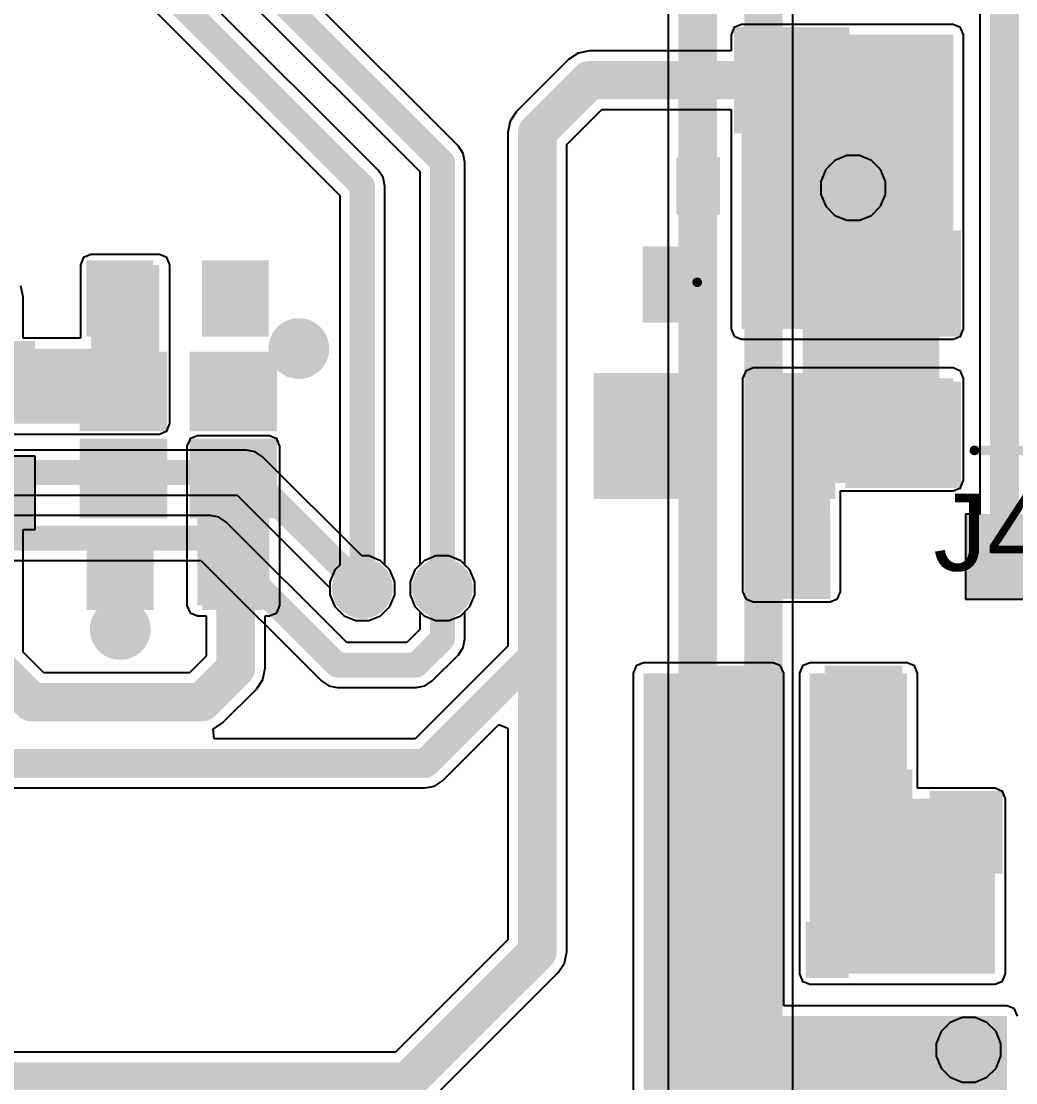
# Model space of a CAD drawing. Header units: millimetres. Extents: x -0.27 to 3.94, y -1.19 to 3.
# Drawn here: x 1.928 to 2.444, y 1.048 to 1.6 of the extents above; entities that cross this region are included whole.
import ezdxf

# ---------------------------------------------------------------- set-up
doc = ezdxf.new("R2010")
doc.units = ezdxf.units.MM
doc.header["$MEASUREMENT"] = 0
for name, color, linetype in [('BottomLayer', 5, 'Continuous'), ('BottomPaste', 16, 'Continuous'), ('BottomSolder', 6, 'Continuous'), ('TopLayer', 1, 'Continuous'), ('TopOverlay', 2, 'Continuous'), ('TopPaste', 8, 'Continuous'), ('TopSolder', 216, 'Continuous'), ('ViaHoleLayer', 16, 'Continuous')]:
    doc.layers.add(name, color=color, linetype=linetype)
doc.styles.add('Arial', font='', dxfattribs={"height": 0.2})
doc.styles.get('Arial').set_extended_font_data('Arial')

# ---------------------------------------------------------------- blocks, each defined once
blk = doc.blocks.new('Q22FA12800090_B_9')
at = {"layer": 'BottomLayer'}
for points in [[(-0.0187, 0.06201), (0.0187, 0.06201), (0.0187, 0.02854), (-0.0187, 0.02854)], [(0.03839, 0.06201), (0.07579, 0.06201), (0.07579, 0.02854), (0.03839, 0.02854)], [(-0.0187, 0.01673), (0.0187, 0.01673), (0.0187, -0.01673), (-0.0187, -0.01673)], [(0.03839, 0.01673), (0.07579, 0.01673), (0.07579, -0.01673), (0.03839, -0.01673)]]:
    blk.add_hatch(color=5, dxfattribs=at).paths.add_polyline_path(points)
at = {"layer": 'BottomPaste'}
for points in [[(-0.0187, 0.06201), (0.0187, 0.06201), (0.0187, 0.02854), (-0.0187, 0.02854)], [(0.03839, 0.06201), (0.07579, 0.06201), (0.07579, 0.02854), (0.03839, 0.02854)], [(-0.0187, 0.01673), (0.0187, 0.01673), (0.0187, -0.01673), (-0.0187, -0.01673)], [(0.03839, 0.01673), (0.07579, 0.01673), (0.07579, -0.01673), (0.03839, -0.01673)]]:
    blk.add_hatch(color=16, dxfattribs=at).paths.add_polyline_path(points)
at = {"layer": 'BottomSolder'}
for points in [[(-0.0227, 0.06601), (0.0227, 0.06601), (0.0227, 0.02454), (-0.0227, 0.02454)], [(0.03439, 0.06601), (0.07979, 0.06601), (0.07979, 0.02454), (0.03439, 0.02454)], [(-0.0227, 0.02073), (0.0227, 0.02073), (0.0227, -0.02073), (-0.0227, -0.02073)], [(0.03439, 0.02073), (0.07979, 0.02073), (0.07979, -0.02073), (0.03439, -0.02073)]]:
    blk.add_hatch(color=6, dxfattribs=at).paths.add_polyline_path(points)
blk = doc.blocks.new('R___0603_B_37')
at = {"layer": 'BottomLayer'}
for points in [[(-0.045, -0.0175), (-0.045, 0.0175), (-0.015, 0.0175), (-0.015, -0.0175)], [(0.015, -0.0175), (0.015, 0.0175), (0.045, 0.0175), (0.045, -0.0175)]]:
    blk.add_hatch(color=5, dxfattribs=at).paths.add_polyline_path(points)
at = {"layer": 'BottomPaste'}
for points in [[(-0.045, -0.0175), (-0.045, 0.0175), (-0.015, 0.0175), (-0.015, -0.0175)], [(0.015, -0.0175), (0.015, 0.0175), (0.045, 0.0175), (0.045, -0.0175)]]:
    blk.add_hatch(color=16, dxfattribs=at).paths.add_polyline_path(points)
at = {"layer": 'BottomSolder'}
for points in [[(-0.049, -0.0215), (-0.049, 0.0215), (-0.011, 0.0215), (-0.011, -0.0215)], [(0.011, -0.0215), (0.011, 0.0215), (0.049, 0.0215), (0.049, -0.0215)]]:
    blk.add_hatch(color=6, dxfattribs=at).paths.add_polyline_path(points)
blk = doc.blocks.new('R___0603_B_50')
at = {"layer": 'BottomLayer'}
for points in [[(-0.045, -0.0175), (-0.045, 0.0175), (-0.015, 0.0175), (-0.015, -0.0175)], [(0.015, -0.0175), (0.015, 0.0175), (0.045, 0.0175), (0.045, -0.0175)]]:
    blk.add_hatch(color=5, dxfattribs=at).paths.add_polyline_path(points)
at = {"layer": 'BottomPaste'}
for points in [[(-0.045, -0.0175), (-0.045, 0.0175), (-0.015, 0.0175), (-0.015, -0.0175)], [(0.015, -0.0175), (0.015, 0.0175), (0.045, 0.0175), (0.045, -0.0175)]]:
    blk.add_hatch(color=16, dxfattribs=at).paths.add_polyline_path(points)
at = {"layer": 'BottomSolder'}
for points in [[(-0.049, -0.0215), (-0.049, 0.0215), (-0.011, 0.0215), (-0.011, -0.0215)], [(0.011, -0.0215), (0.011, 0.0215), (0.049, 0.0215), (0.049, -0.0215)]]:
    blk.add_hatch(color=6, dxfattribs=at).paths.add_polyline_path(points)
blk = doc.blocks.new('R___0402_B_52')
at = {"layer": 'BottomLayer'}
for points in [[(-0.0095, 0.0125), (-0.0095, -0.0125), (-0.0275, -0.0125), (-0.0275, 0.0125)], [(0.0275, 0.0125), (0.0275, -0.0125), (0.0095, -0.0125), (0.0095, 0.0125)]]:
    blk.add_hatch(color=5, dxfattribs=at).paths.add_polyline_path(points)
at = {"layer": 'BottomPaste'}
for points in [[(-0.0095, 0.0125), (-0.0095, -0.0125), (-0.0275, -0.0125), (-0.0275, 0.0125)], [(0.0275, 0.0125), (0.0275, -0.0125), (0.0095, -0.0125), (0.0095, 0.0125)]]:
    blk.add_hatch(color=16, dxfattribs=at).paths.add_polyline_path(points)
at = {"layer": 'BottomSolder'}
for points in [[(-0.00733, 0.01467), (-0.00733, -0.01467), (-0.02967, -0.01467), (-0.02967, 0.01467)], [(0.02967, 0.01467), (0.02967, -0.01467), (0.00733, -0.01467), (0.00733, 0.01467)]]:
    blk.add_hatch(color=6, dxfattribs=at).paths.add_polyline_path(points)
blk = doc.blocks.new('SOT_23_B_103')
at = {"layer": 'BottomLayer'}
for points in [[(-0.05354, 0.05748), (-0.02126, 0.05748), (-0.02126, 0.02126), (-0.05354, 0.02126)], [(0.02126, 0.05748), (0.05354, 0.05748), (0.05354, 0.02126), (0.02126, 0.02126)], [(-0.01614, -0.02126), (0.01614, -0.02126), (0.01614, -0.05748), (-0.01614, -0.05748)]]:
    blk.add_hatch(color=5, dxfattribs=at).paths.add_polyline_path(points)
at = {"layer": 'BottomPaste'}
for points in [[(-0.05354, 0.05748), (-0.02126, 0.05748), (-0.02126, 0.02126), (-0.05354, 0.02126)], [(0.02126, 0.05748), (0.05354, 0.05748), (0.05354, 0.02126), (0.02126, 0.02126)], [(-0.01614, -0.02126), (0.01614, -0.02126), (0.01614, -0.05748), (-0.01614, -0.05748)]]:
    blk.add_hatch(color=16, dxfattribs=at).paths.add_polyline_path(points)
at = {"layer": 'BottomSolder'}
for points in [[(-0.05754, 0.06148), (-0.01726, 0.06148), (-0.01726, 0.01726), (-0.05754, 0.01726)], [(0.01726, 0.06148), (0.05754, 0.06148), (0.05754, 0.01726), (0.01726, 0.01726)], [(-0.02014, -0.01726), (0.02014, -0.01726), (0.02014, -0.06148), (-0.02014, -0.06148)]]:
    blk.add_hatch(color=6, dxfattribs=at).paths.add_polyline_path(points)
blk = doc.blocks.new('S___23_B_104')
at = {"layer": 'BottomLayer'}
for points in [[(-0.05354, 0.05748), (-0.02126, 0.05748), (-0.02126, 0.02126), (-0.05354, 0.02126)], [(0.02126, 0.05748), (0.05354, 0.05748), (0.05354, 0.02126), (0.02126, 0.02126)], [(-0.01614, -0.02126), (0.01614, -0.02126), (0.01614, -0.05748), (-0.01614, -0.05748)]]:
    blk.add_hatch(color=5, dxfattribs=at).paths.add_polyline_path(points)
at = {"layer": 'BottomPaste'}
for points in [[(-0.05354, 0.05748), (-0.02126, 0.05748), (-0.02126, 0.02126), (-0.05354, 0.02126)], [(0.02126, 0.05748), (0.05354, 0.05748), (0.05354, 0.02126), (0.02126, 0.02126)], [(-0.01614, -0.02126), (0.01614, -0.02126), (0.01614, -0.05748), (-0.01614, -0.05748)]]:
    blk.add_hatch(color=16, dxfattribs=at).paths.add_polyline_path(points)
at = {"layer": 'BottomSolder'}
for points in [[(-0.05754, 0.06148), (-0.01726, 0.06148), (-0.01726, 0.01726), (-0.05754, 0.01726)], [(0.01726, 0.06148), (0.05754, 0.06148), (0.05754, 0.01726), (0.01726, 0.01726)], [(-0.02014, -0.01726), (0.02014, -0.01726), (0.02014, -0.06148), (-0.02014, -0.06148)]]:
    blk.add_hatch(color=6, dxfattribs=at).paths.add_polyline_path(points)
blk = doc.blocks.new('AFC01_S20FCC_00_143')
at = {"layer": 'TopLayer'}
blk.add_hatch(color=1, dxfattribs=at).paths.add_polyline_path([(0.21457, -0.02126), (0.29331, -0.02126), (0.29331, -0.08425), (0.21457, -0.08425)])
at = {"layer": 'TopPaste'}
blk.add_hatch(color=8, dxfattribs=at).paths.add_polyline_path([(0.21457, -0.02126), (0.29331, -0.02126), (0.29331, -0.08425), (0.21457, -0.08425)])
at = {"layer": 'TopSolder'}
blk.add_hatch(color=216, dxfattribs=at).paths.add_polyline_path([(0.21057, -0.01726), (0.29731, -0.01726), (0.29731, -0.08825), (0.21057, -0.08825)])
at = {"layer": 'TopOverlay', "const_width": 0.005}
for points in [[(0.28043, 0.001), (0.28043, 0.044)], [(0.19306, -0.143), (-0.21943, -0.143)]]:
    blk.add_lwpolyline(points, dxfattribs=at)
at = {"layer": 'TopOverlay', "const_width": 0.0025}
for points in [[(0.27918, 0.001, 1), (0.28168, 0.001, 1)], [(0.19181, -0.143, 1), (0.19431, -0.143, 1)]]:
    blk.add_lwpolyline(points, format="xyb", close=True, dxfattribs=at)
blk = doc.blocks.new('I___0805_B_147')
at = {"layer": 'BottomLayer'}
for points in [[(-0.06299, 0.02598), (-0.01575, 0.02598), (-0.01575, -0.02598), (-0.06299, -0.02598)], [(0.01575, 0.02598), (0.06299, 0.02598), (0.06299, -0.02598), (0.01575, -0.02598)]]:
    blk.add_hatch(color=5, dxfattribs=at).paths.add_polyline_path(points)
at = {"layer": 'BottomPaste'}
for points in [[(-0.06299, 0.02598), (-0.01575, 0.02598), (-0.01575, -0.02598), (-0.06299, -0.02598)], [(0.01575, 0.02598), (0.06299, 0.02598), (0.06299, -0.02598), (0.01575, -0.02598)]]:
    blk.add_hatch(color=16, dxfattribs=at).paths.add_polyline_path(points)
at = {"layer": 'BottomSolder'}
for points in [[(-0.06699, 0.02998), (-0.01175, 0.02998), (-0.01175, -0.02998), (-0.06699, -0.02998)], [(0.01175, 0.02998), (0.06699, 0.02998), (0.06699, -0.02998), (0.01175, -0.02998)]]:
    blk.add_hatch(color=6, dxfattribs=at).paths.add_polyline_path(points)
blk = doc.blocks.new('I___0805_B_148')
at = {"layer": 'BottomLayer'}
for points in [[(-0.06299, 0.02598), (-0.01575, 0.02598), (-0.01575, -0.02598), (-0.06299, -0.02598)], [(0.01575, 0.02598), (0.06299, 0.02598), (0.06299, -0.02598), (0.01575, -0.02598)]]:
    blk.add_hatch(color=5, dxfattribs=at).paths.add_polyline_path(points)
at = {"layer": 'BottomPaste'}
for points in [[(-0.06299, 0.02598), (-0.01575, 0.02598), (-0.01575, -0.02598), (-0.06299, -0.02598)], [(0.01575, 0.02598), (0.06299, 0.02598), (0.06299, -0.02598), (0.01575, -0.02598)]]:
    blk.add_hatch(color=16, dxfattribs=at).paths.add_polyline_path(points)
at = {"layer": 'BottomSolder'}
for points in [[(-0.06699, 0.02998), (-0.01175, 0.02998), (-0.01175, -0.02998), (-0.06699, -0.02998)], [(0.01175, 0.02998), (0.06699, 0.02998), (0.06699, -0.02998), (0.01175, -0.02998)]]:
    blk.add_hatch(color=6, dxfattribs=at).paths.add_polyline_path(points)
blk = doc.blocks.new('C___0603_B_167')
at = {"layer": 'BottomLayer'}
for points in [[(-0.045, -0.0175), (-0.045, 0.0175), (-0.015, 0.0175), (-0.015, -0.0175)], [(0.015, -0.0175), (0.015, 0.0175), (0.045, 0.0175), (0.045, -0.0175)]]:
    blk.add_hatch(color=5, dxfattribs=at).paths.add_polyline_path(points)
at = {"layer": 'BottomPaste'}
for points in [[(-0.045, -0.0175), (-0.045, 0.0175), (-0.015, 0.0175), (-0.015, -0.0175)], [(0.015, -0.0175), (0.015, 0.0175), (0.045, 0.0175), (0.045, -0.0175)]]:
    blk.add_hatch(color=16, dxfattribs=at).paths.add_polyline_path(points)
at = {"layer": 'BottomSolder'}
for points in [[(-0.04736, -0.01986), (-0.04736, 0.01986), (-0.01264, 0.01986), (-0.01264, -0.01986)], [(0.01264, -0.01986), (0.01264, 0.01986), (0.04736, 0.01986), (0.04736, -0.01986)]]:
    blk.add_hatch(color=6, dxfattribs=at).paths.add_polyline_path(points)
blk = doc.blocks.new('C___0603_B_172')
at = {"layer": 'BottomLayer'}
for points in [[(-0.045, -0.0175), (-0.045, 0.0175), (-0.015, 0.0175), (-0.015, -0.0175)], [(0.015, -0.0175), (0.015, 0.0175), (0.045, 0.0175), (0.045, -0.0175)]]:
    blk.add_hatch(color=5, dxfattribs=at).paths.add_polyline_path(points)
at = {"layer": 'BottomPaste'}
for points in [[(-0.045, -0.0175), (-0.045, 0.0175), (-0.015, 0.0175), (-0.015, -0.0175)], [(0.015, -0.0175), (0.015, 0.0175), (0.045, 0.0175), (0.045, -0.0175)]]:
    blk.add_hatch(color=16, dxfattribs=at).paths.add_polyline_path(points)
at = {"layer": 'BottomSolder'}
for points in [[(-0.04736, -0.01986), (-0.04736, 0.01986), (-0.01264, 0.01986), (-0.01264, -0.01986)], [(0.01264, -0.01986), (0.01264, 0.01986), (0.04736, 0.01986), (0.04736, -0.01986)]]:
    blk.add_hatch(color=6, dxfattribs=at).paths.add_polyline_path(points)
blk = doc.blocks.new('C___0402_B_179')
at = {"layer": 'BottomLayer'}
for points in [[(-0.0095, 0.0125), (-0.0095, -0.0125), (-0.0275, -0.0125), (-0.0275, 0.0125)], [(0.0275, 0.0125), (0.0275, -0.0125), (0.0095, -0.0125), (0.0095, 0.0125)]]:
    blk.add_hatch(color=5, dxfattribs=at).paths.add_polyline_path(points)
at = {"layer": 'BottomPaste'}
for points in [[(-0.0095, 0.0125), (-0.0095, -0.0125), (-0.0275, -0.0125), (-0.0275, 0.0125)], [(0.0275, 0.0125), (0.0275, -0.0125), (0.0095, -0.0125), (0.0095, 0.0125)]]:
    blk.add_hatch(color=16, dxfattribs=at).paths.add_polyline_path(points)
at = {"layer": 'BottomSolder'}
for points in [[(-0.00714, 0.01486), (-0.00714, -0.01486), (-0.02986, -0.01486), (-0.02986, 0.01486)], [(0.02986, 0.01486), (0.02986, -0.01486), (0.00714, -0.01486), (0.00714, 0.01486)]]:
    blk.add_hatch(color=6, dxfattribs=at).paths.add_polyline_path(points)
blk = doc.blocks.new('C___0603_B_180')
at = {"layer": 'BottomLayer'}
for points in [[(-0.045, -0.0175), (-0.045, 0.0175), (-0.015, 0.0175), (-0.015, -0.0175)], [(0.015, -0.0175), (0.015, 0.0175), (0.045, 0.0175), (0.045, -0.0175)]]:
    blk.add_hatch(color=5, dxfattribs=at).paths.add_polyline_path(points)
at = {"layer": 'BottomPaste'}
for points in [[(-0.045, -0.0175), (-0.045, 0.0175), (-0.015, 0.0175), (-0.015, -0.0175)], [(0.015, -0.0175), (0.015, 0.0175), (0.045, 0.0175), (0.045, -0.0175)]]:
    blk.add_hatch(color=16, dxfattribs=at).paths.add_polyline_path(points)
at = {"layer": 'BottomSolder'}
for points in [[(-0.04736, -0.01986), (-0.04736, 0.01986), (-0.01264, 0.01986), (-0.01264, -0.01986)], [(0.01264, -0.01986), (0.01264, 0.01986), (0.04736, 0.01986), (0.04736, -0.01986)]]:
    blk.add_hatch(color=6, dxfattribs=at).paths.add_polyline_path(points)
blk = doc.blocks.new('C___0805_B_182')
at = {"layer": 'BottomLayer'}
for points in [[(-0.06, 0.03), (-0.02, 0.03), (-0.02, -0.03), (-0.06, -0.03)], [(0.02, 0.03), (0.06, 0.03), (0.06, -0.03), (0.02, -0.03)]]:
    blk.add_hatch(color=5, dxfattribs=at).paths.add_polyline_path(points)
at = {"layer": 'BottomPaste'}
for points in [[(-0.06, 0.03), (-0.02, 0.03), (-0.02, -0.03), (-0.06, -0.03)], [(0.02, 0.03), (0.06, 0.03), (0.06, -0.03), (0.02, -0.03)]]:
    blk.add_hatch(color=16, dxfattribs=at).paths.add_polyline_path(points)
at = {"layer": 'BottomSolder'}
for points in [[(-0.06276, 0.03276), (-0.01724, 0.03276), (-0.01724, -0.03276), (-0.06276, -0.03276)], [(0.01724, 0.03276), (0.06276, 0.03276), (0.06276, -0.03276), (0.01724, -0.03276)]]:
    blk.add_hatch(color=6, dxfattribs=at).paths.add_polyline_path(points)
blk = doc.blocks.new('C___0805_B_183')
at = {"layer": 'BottomLayer'}
for points in [[(-0.06, 0.03), (-0.02, 0.03), (-0.02, -0.03), (-0.06, -0.03)], [(0.02, 0.03), (0.06, 0.03), (0.06, -0.03), (0.02, -0.03)]]:
    blk.add_hatch(color=5, dxfattribs=at).paths.add_polyline_path(points)
at = {"layer": 'BottomPaste'}
for points in [[(-0.06, 0.03), (-0.02, 0.03), (-0.02, -0.03), (-0.06, -0.03)], [(0.02, 0.03), (0.06, 0.03), (0.06, -0.03), (0.02, -0.03)]]:
    blk.add_hatch(color=16, dxfattribs=at).paths.add_polyline_path(points)
at = {"layer": 'BottomSolder'}
for points in [[(-0.06276, 0.03276), (-0.01724, 0.03276), (-0.01724, -0.03276), (-0.06276, -0.03276)], [(0.01724, 0.03276), (0.06276, 0.03276), (0.06276, -0.03276), (0.01724, -0.03276)]]:
    blk.add_hatch(color=6, dxfattribs=at).paths.add_polyline_path(points)

msp = doc.modelspace()

# ---------------------------------------------------------------- hatches: boundary and pattern name
at = {"layer": 'BottomLayer'}
for points in [[(2.30202, 1.43975), (2.41198, 1.43975), (2.41198, 1.59262), (2.30202, 1.59262)], [(1.964, 1.3905), (1.99961, 1.3905), (1.99961, 1.473), (1.964, 1.473)], [(1.89599, 1.3905), (1.99961, 1.3905), (1.99961, 1.4295), (1.89599, 1.4295)], [(2.308, 1.36101), (2.41198, 1.36101), (2.41198, 1.414), (2.308, 1.414)], [(2.308, 1.30326), (2.348, 1.30326), (2.348, 1.414), (2.308, 1.414)], [(2.0193, 1.296), (2.0567, 1.296), (2.0567, 1.37869), (2.0193, 1.37869)], [(2.25113, 1.00868), (2.3185, 1.00868), (2.3185, 1.26074), (2.25113, 1.26074)], [(2.3375, 1.1045), (2.388, 1.1045), (2.388, 1.26074), (2.3375, 1.26074)], [(2.3375, 1.1045), (2.43374, 1.1045), (2.43374, 1.1955), (2.3375, 1.1955)], [(2.25113, 1.00868), (2.44, 1.00868), (2.44, 1.0825), (2.25113, 1.0825)]]:
    msp.add_hatch(color=5, dxfattribs=at).paths.add_polyline_path(points)
h = msp.add_hatch(color=5, dxfattribs=at)
edge = h.paths.add_edge_path()
edge.add_arc((2.36, 1.513), 0.01181, 0, 360)
h = msp.add_hatch(color=5, dxfattribs=at)
edge = h.paths.add_edge_path()
edge.add_arc((2.072, 1.4295), 0.01181, 0, 360)
h = msp.add_hatch(color=5, dxfattribs=at)
edge = h.paths.add_edge_path()
edge.add_arc((2.105, 1.30489), 0.01181, 0, 360)
h = msp.add_hatch(color=5, dxfattribs=at)
edge = h.paths.add_edge_path()
edge.add_arc((2.14659, 1.30489), 0.01181, 0, 360)
h = msp.add_hatch(color=5, dxfattribs=at)
edge = h.paths.add_edge_path()
edge.add_arc((1.9792, 1.2835), 0.01181, 0, 360)
h = msp.add_hatch(color=5, dxfattribs=at)
edge = h.paths.add_edge_path()
edge.add_arc((2.42, 1.065), 0.01181, 0, 360)
at = {"layer": 'BottomSolder'}
h = msp.add_hatch(color=6, dxfattribs=at)
edge = h.paths.add_edge_path()
edge.add_arc((2.36, 1.513), 0.01581, 0, 360)
h = msp.add_hatch(color=6, dxfattribs=at)
edge = h.paths.add_edge_path()
edge.add_arc((2.072, 1.4295), 0.01581, 0, 360)
h = msp.add_hatch(color=6, dxfattribs=at)
edge = h.paths.add_edge_path()
edge.add_arc((2.105, 1.30489), 0.01581, 0, 360)
h = msp.add_hatch(color=6, dxfattribs=at)
edge = h.paths.add_edge_path()
edge.add_arc((2.14659, 1.30489), 0.01581, 0, 360)
h = msp.add_hatch(color=6, dxfattribs=at)
edge = h.paths.add_edge_path()
edge.add_arc((1.9792, 1.2835), 0.01581, 0, 360)
h = msp.add_hatch(color=6, dxfattribs=at)
edge = h.paths.add_edge_path()
edge.add_arc((2.42, 1.065), 0.01581, 0, 360)
at = {"layer": 'TopLayer'}
h = msp.add_hatch(color=1, dxfattribs=at)
edge = h.paths.add_edge_path()
edge.add_arc((2.36, 1.513), 0.01181, 0, 360)
h = msp.add_hatch(color=1, dxfattribs=at)
edge = h.paths.add_edge_path()
edge.add_arc((2.072, 1.4295), 0.01181, 0, 360)
h = msp.add_hatch(color=1, dxfattribs=at)
edge = h.paths.add_edge_path()
edge.add_arc((2.105, 1.30489), 0.01181, 0, 360)
h = msp.add_hatch(color=1, dxfattribs=at)
edge = h.paths.add_edge_path()
edge.add_arc((2.14659, 1.30489), 0.01181, 0, 360)
h = msp.add_hatch(color=1, dxfattribs=at)
edge = h.paths.add_edge_path()
edge.add_arc((1.9792, 1.2835), 0.01181, 0, 360)
h = msp.add_hatch(color=1, dxfattribs=at)
edge = h.paths.add_edge_path()
edge.add_arc((2.42, 1.065), 0.01181, 0, 360)
at = {"layer": 'TopSolder'}
h = msp.add_hatch(color=216, dxfattribs=at)
edge = h.paths.add_edge_path()
edge.add_arc((2.36, 1.513), 0.01581, 0, 360)
h = msp.add_hatch(color=216, dxfattribs=at)
edge = h.paths.add_edge_path()
edge.add_arc((2.072, 1.4295), 0.01581, 0, 360)
h = msp.add_hatch(color=216, dxfattribs=at)
edge = h.paths.add_edge_path()
edge.add_arc((2.105, 1.30489), 0.01581, 0, 360)
h = msp.add_hatch(color=216, dxfattribs=at)
edge = h.paths.add_edge_path()
edge.add_arc((2.14659, 1.30489), 0.01581, 0, 360)
h = msp.add_hatch(color=216, dxfattribs=at)
edge = h.paths.add_edge_path()
edge.add_arc((1.9792, 1.2835), 0.01581, 0, 360)
h = msp.add_hatch(color=216, dxfattribs=at)
edge = h.paths.add_edge_path()
edge.add_arc((2.42, 1.065), 0.01581, 0, 360)
at = {"layer": 'ViaHoleLayer'}
h = msp.add_hatch(color=16, dxfattribs=at)
edge = h.paths.add_edge_path()
edge.add_arc((2.36, 1.513), 0.00591, 0, 360)
h = msp.add_hatch(color=16, dxfattribs=at)
edge = h.paths.add_edge_path()
edge.add_arc((2.072, 1.4295), 0.00591, 0, 360)
h = msp.add_hatch(color=16, dxfattribs=at)
edge = h.paths.add_edge_path()
edge.add_arc((2.105, 1.30489), 0.00591, 0, 360)
h = msp.add_hatch(color=16, dxfattribs=at)
edge = h.paths.add_edge_path()
edge.add_arc((2.14659, 1.30489), 0.00591, 0, 360)
h = msp.add_hatch(color=16, dxfattribs=at)
edge = h.paths.add_edge_path()
edge.add_arc((1.9792, 1.2835), 0.00591, 0, 360)
h = msp.add_hatch(color=16, dxfattribs=at)
edge = h.paths.add_edge_path()
edge.add_arc((2.42, 1.065), 0.00591, 0, 360)

# ---------------------------------------------------------------- linework, layer by layer
at = {"layer": 'BottomLayer'}
for p, q in [((2.15488, 1.5347), (1.99519, 1.6944)), ((1.97517, 1.68125), (2.13487, 1.52155)), ((2.11329, 1.52229), (1.96373, 1.67186)), ((1.94371, 1.65871), (2.09328, 1.50914)), ((2.42585, 1.62), (2.42585, 1.34348)), ((2.29802, 1.59603), (2.2966, 1.59262)), ((2.29861, 1.59662), (2.29802, 1.59662)), ((2.29802, 1.59662), (2.29802, 1.59603)), ((2.30202, 1.59803), (2.29861, 1.59662)), ((2.41198, 1.59803), (2.30202, 1.59803)), ((2.41581, 1.59645), (2.41198, 1.59803)), ((2.4174, 1.59262), (2.41581, 1.59645)), ((2.2966, 1.59262), (2.2966, 1.58429)), ((2.4174, 1.43975), (2.4174, 1.59262)), ((2.22302, 1.58429), (2.21717, 1.58313)), ((2.2966, 1.58429), (2.22302, 1.58429)), ((2.2122, 1.57981), (2.18508, 1.55269)), ((2.21717, 1.58313), (2.2122, 1.57981)), ((2.18508, 1.55269), (2.18177, 1.54773)), ((2.21119, 1.53554), (2.22935, 1.55371)), ((2.22935, 1.55371), (2.2966, 1.55371)), ((2.2966, 1.55371), (2.2966, 1.43975)), ((2.18177, 1.54773), (2.1806, 1.54188)), ((2.1806, 1.54188), (2.1806, 1.27483)), ((2.15743, 1.5309), (2.15488, 1.5347)), ((2.21119, 1.2721), (2.21119, 1.53554)), ((2.15832, 1.52641), (2.15743, 1.5309)), ((2.15832, 1.31694), (2.15832, 1.52641)), ((2.11583, 1.51849), (2.11329, 1.52229)), ((2.11673, 1.514), (2.11583, 1.51849)), ((2.13487, 1.52155), (2.13487, 1.31694)), ((2.11673, 1.31694), (2.11673, 1.514)), ((2.09328, 1.50914), (2.09328, 1.31694)), ((1.96, 1.47641), (1.95859, 1.473)), ((1.96059, 1.477), (1.96, 1.477)), ((1.96, 1.477), (1.96, 1.47641)), ((1.964, 1.47841), (1.96059, 1.477)), ((1.99961, 1.47841), (1.964, 1.47841)), ((2.00344, 1.47683), (1.99961, 1.47841)), ((2.00503, 1.473), (2.00344, 1.47683)), ((1.95859, 1.473), (1.95859, 1.43491)), ((2.00503, 1.4295), (2.00503, 1.473)), ((1.92878, 1.45629), (1.92762, 1.46214)), ((1.92878, 1.43491), (1.92878, 1.45629)), ((1.95859, 1.43491), (1.92878, 1.43491)), ((2.2966, 1.43975), (2.29819, 1.43592)), ((2.29819, 1.43592), (2.30202, 1.43434)), ((2.41198, 1.43434), (2.41539, 1.43575)), ((2.41539, 1.43575), (2.41598, 1.43575)), ((2.41598, 1.43634), (2.4174, 1.43975)), ((2.41598, 1.43575), (2.41598, 1.43634)), ((2.00503, 1.3905), (2.00503, 1.4295)), ((2.30202, 1.43434), (2.41198, 1.43434)), ((2.308, 1.41941), (2.30459, 1.418)), ((2.41198, 1.41941), (2.308, 1.41941)), ((2.41581, 1.41783), (2.41198, 1.41941)), ((2.304, 1.41741), (2.30259, 1.414)), ((2.30259, 1.414), (2.30259, 1.36101)), ((2.30459, 1.418), (2.304, 1.418)), ((2.304, 1.418), (2.304, 1.41741)), ((2.4174, 1.414), (2.41581, 1.41783)), ((2.4174, 1.36101), (2.4174, 1.414)), ((1.89599, 1.38509), (1.99961, 1.38509)), ((1.99961, 1.38509), (2.00302, 1.3865)), ((2.00302, 1.3865), (2.00361, 1.3865)), ((2.00361, 1.38709), (2.00503, 1.3905)), ((2.00361, 1.3865), (2.00361, 1.38709)), ((2.0153, 1.3821), (2.01389, 1.37869)), ((2.01589, 1.38269), (2.0153, 1.38269)), ((2.0153, 1.38269), (2.0153, 1.3821)), ((2.0193, 1.3841), (2.01589, 1.38269)), ((2.0567, 1.3841), (2.0193, 1.3841)), ((2.06011, 1.38269), (2.0567, 1.3841)), ((2.0607, 1.38269), (2.06011, 1.38269)), ((2.0607, 1.3821), (2.0607, 1.38269)), ((2.06211, 1.37869), (2.0607, 1.3821)), ((2.01389, 1.37869), (2.01389, 1.296)), ((2.06211, 1.296), (2.06211, 1.37869)), ((1.93499, 1.3735), (1.89199, 1.3735)), ((1.93499, 1.3355), (1.93499, 1.3735)), ((2.30259, 1.36101), (2.30259, 1.30326)), ((2.41598, 1.3576), (2.4174, 1.36101)), ((2.41598, 1.35701), (2.41598, 1.3576)), ((2.35341, 1.30326), (2.35341, 1.3556)), ((2.35341, 1.3556), (2.41198, 1.3556)), ((2.41198, 1.3556), (2.41539, 1.35701)), ((2.41539, 1.35701), (2.41598, 1.35701)), ((2.42585, 1.34348), (2.41846, 1.34348)), ((2.41846, 1.34348), (2.41846, 1.29926)), ((1.92878, 1.27175), (1.92878, 1.3355)), ((1.92878, 1.3355), (1.93499, 1.3355)), ((2.09075, 1.31441), (2.08819, 1.30824)), ((2.09328, 1.31694), (2.09075, 1.31441)), ((2.11925, 1.31441), (2.11673, 1.31694)), ((2.12181, 1.30824), (2.11925, 1.31441)), ((2.13234, 1.31441), (2.12978, 1.30824)), ((2.13487, 1.31694), (2.13234, 1.31441)), ((2.16084, 1.31441), (2.15832, 1.31694)), ((2.1634, 1.30824), (2.16084, 1.31441)), ((2.08819, 1.30824), (2.08819, 1.30155)), ((2.12181, 1.30155), (2.12181, 1.30824)), ((2.12978, 1.30824), (2.12978, 1.30155)), ((2.1634, 1.30155), (2.1634, 1.30824)), ((2.30259, 1.30326), (2.30417, 1.29943)), ((2.35183, 1.29943), (2.35341, 1.30326)), ((2.08819, 1.30155), (2.09075, 1.29537)), ((2.11925, 1.29537), (2.12181, 1.30155)), ((2.12978, 1.30155), (2.13234, 1.29537)), ((2.16084, 1.29537), (2.1634, 1.30155)), ((2.30417, 1.29943), (2.308, 1.29785)), ((2.308, 1.29785), (2.348, 1.29785)), ((2.348, 1.29785), (2.35183, 1.29943)), ((2.41846, 1.29926), (2.45874, 1.29926)), ((2.01389, 1.296), (2.01547, 1.29217)), ((2.01547, 1.29217), (2.0193, 1.29059)), ((2.0567, 1.29059), (2.06053, 1.29217)), ((2.06053, 1.29217), (2.06211, 1.296)), ((2.09075, 1.29537), (2.09548, 1.29064)), ((2.11452, 1.29064), (2.11925, 1.29537)), ((2.13234, 1.29537), (2.13707, 1.29064)), ((2.15612, 1.29064), (2.16084, 1.29537)), ((2.0193, 1.29059), (2.02391, 1.29059)), ((2.02391, 1.29059), (2.02391, 1.26964)), ((2.0545, 1.2633), (2.0545, 1.29059)), ((2.0545, 1.29059), (2.0567, 1.29059)), ((2.09548, 1.29064), (2.10166, 1.28808)), ((2.10166, 1.28808), (2.10834, 1.28808)), ((2.10834, 1.28808), (2.11452, 1.29064)), ((2.13707, 1.29064), (2.14325, 1.28808)), ((2.14325, 1.28808), (2.14994, 1.28808)), ((2.14994, 1.28808), (2.15612, 1.29064)), ((2.1806, 1.27483), (2.13237, 1.22659)), ((1.93953, 1.261), (1.92878, 1.27175)), ((2.02391, 1.26964), (2.01527, 1.261)), ((2.21119, 1.1159), (2.21119, 1.2721)), ((2.2473, 1.26457), (2.24571, 1.26074)), ((2.25113, 1.26615), (2.2473, 1.26457)), ((2.3185, 1.26615), (2.25113, 1.26615)), ((2.32233, 1.26457), (2.3185, 1.26615)), ((2.32391, 1.26074), (2.32233, 1.26457)), ((2.33367, 1.26457), (2.33209, 1.26074)), ((2.3375, 1.26615), (2.33367, 1.26457)), ((2.388, 1.26615), (2.3375, 1.26615)), ((2.39183, 1.26457), (2.388, 1.26615)), ((2.39341, 1.26074), (2.39183, 1.26457)), ((2.01527, 1.261), (1.93953, 1.261)), ((2.05333, 1.25745), (2.0545, 1.2633)), ((2.24571, 1.26074), (2.24571, 1.0825)), ((2.32391, 1.08791), (2.32391, 1.26074)), ((2.33209, 1.26074), (2.33209, 1.1955)), ((2.39341, 1.20091), (2.39341, 1.26074)), ((2.05002, 1.25249), (2.05333, 1.25745)), ((2.03242, 1.23489), (2.05002, 1.25249)), ((2.02746, 1.23158), (2.03242, 1.23489)), ((2.02802, 1.22659), (2.02746, 1.23158)), ((2.14666, 1.20483), (2.17599, 1.23416)), ((2.17599, 1.23416), (2.1806, 1.23225)), ((2.1806, 1.23225), (2.1806, 1.12223)), ((2.13237, 1.22659), (2.02802, 1.22659)), ((2.14252, 1.20207), (2.14666, 1.20483)), ((1.87486, 1.2011), (2.13765, 1.2011)), ((2.13765, 1.2011), (2.14252, 1.20207)), ((2.43374, 1.20091), (2.39341, 1.20091)), ((2.43715, 1.1995), (2.43374, 1.20091)), ((2.43774, 1.1995), (2.43715, 1.1995)), ((2.43774, 1.19891), (2.43774, 1.1995)), ((2.43915, 1.1955), (2.43774, 1.19891)), ((2.33209, 1.1955), (2.33209, 1.1045)), ((2.43915, 1.1045), (2.43915, 1.1955)), ((2.1806, 1.12223), (2.12219, 1.06381)), ((2.21003, 1.11005), (2.21119, 1.1159)), ((2.20671, 1.10508), (2.21003, 1.11005)), ((2.13934, 1.03771), (2.20671, 1.10508)), ((2.33209, 1.1045), (2.3335, 1.10109)), ((2.43757, 1.10067), (2.43915, 1.1045)), ((2.3335, 1.10109), (2.3335, 1.1005)), ((2.3335, 1.1005), (2.33409, 1.1005)), ((2.33409, 1.1005), (2.3375, 1.09909)), ((2.3375, 1.09909), (2.43374, 1.09909)), ((2.43374, 1.09909), (2.43757, 1.10067)), ((2.44, 1.08791), (2.32391, 1.08791)), ((2.44383, 1.08633), (2.44, 1.08791)), ((2.24571, 1.0825), (2.24571, 1.00868)), ((2.44541, 1.0825), (2.44383, 1.08633)), ((2.12219, 1.06381), (1.84732, 1.06381))]:
    msp.add_line(p, q, dxfattribs=at)
for points, const_width in [([(1.98346, 1.68954), (2.14659, 1.52641)], 0.013), ([(1.952, 1.667), (2.105, 1.514)], 0.013), ([(2.4386, 1.32137), (2.4386, 1.62528)], 0.015), ([(2.1959, 1.54188), (2.22302, 1.569)], 0.02), ([(2.22302, 1.569), (2.328, 1.569)], 0.02), ([(2.1959, 1.2721), (2.1959, 1.54188)], 0.02), ([(2.14659, 1.30489), (2.14659, 1.52641)], 0.013), ([(2.105, 1.30489), (2.105, 1.514)], 0.013), ([(2.0392, 1.2633), (2.0392, 1.3135)], 0.02), ([(2.1959, 1.1159), (2.1959, 1.2721)], 0.02), ([(1.91349, 1.26542), (1.9332, 1.24571)], 0.02), ([(2.13765, 1.21385), (2.1959, 1.2721)], 0.015), ([(2.02161, 1.24571), (2.0392, 1.2633)], 0.02), ([(1.9332, 1.24571), (2.02161, 1.24571)], 0.02), ([(1.87486, 1.21385), (2.13765, 1.21385)], 0.015), ([(2.12852, 1.04852), (2.1959, 1.1159)], 0.02), ([(0.97497, 1.04852), (2.12852, 1.04852)], 0.02)]:
    msp.add_lwpolyline(points, dxfattribs=dict(at, const_width=const_width))
for points, const_width in [([(2.21802, 1.569, 1), (2.22802, 1.569, 1)], 0.01), ([(2.21802, 1.569, 1), (2.22802, 1.569, 1)], 0.01), ([(2.323, 1.569, 1), (2.333, 1.569, 1)], 0.01), ([(2.1909, 1.54188, 1), (2.2009, 1.54188, 1)], 0.01), ([(2.1909, 1.54188, 1), (2.2009, 1.54188, 1)], 0.01), ([(2.14334, 1.52641, 1), (2.14984, 1.52641, 1)], 0.0065), ([(2.14334, 1.52641, 1), (2.14984, 1.52641, 1)], 0.0065), ([(2.10175, 1.514, 1), (2.10825, 1.514, 1)], 0.0065), ([(2.10175, 1.514, 1), (2.10825, 1.514, 1)], 0.0065), ([(2.43485, 1.32137, 1), (2.44235, 1.32137, 1)], 0.0075), ([(2.0342, 1.3135, 1), (2.0442, 1.3135, 1)], 0.01), ([(2.10175, 1.30489, 1), (2.10825, 1.30489, 1)], 0.0065), ([(2.14334, 1.30489, 1), (2.14984, 1.30489, 1)], 0.0065), ([(2.1909, 1.2721, 1), (2.2009, 1.2721, 1)], 0.01), ([(2.1909, 1.2721, 1), (2.2009, 1.2721, 1)], 0.01), ([(2.19215, 1.2721, 1), (2.19965, 1.2721, 1)], 0.0075), ([(2.0342, 1.2633, 1), (2.0442, 1.2633, 1)], 0.01), ([(2.0342, 1.2633, 1), (2.0442, 1.2633, 1)], 0.01), ([(1.9282, 1.24571, 1), (1.9382, 1.24571, 1)], 0.01), ([(1.9282, 1.24571, 1), (1.9382, 1.24571, 1)], 0.01), ([(2.01661, 1.24571, 1), (2.02661, 1.24571, 1)], 0.01), ([(2.01661, 1.24571, 1), (2.02661, 1.24571, 1)], 0.01), ([(2.1339, 1.21385, 1), (2.1414, 1.21385, 1)], 0.0075), ([(2.1339, 1.21385, 1), (2.1414, 1.21385, 1)], 0.0075), ([(2.1909, 1.1159, 1), (2.2009, 1.1159, 1)], 0.01), ([(2.1909, 1.1159, 1), (2.2009, 1.1159, 1)], 0.01), ([(2.12352, 1.04852, 1), (2.13352, 1.04852, 1)], 0.01), ([(2.12352, 1.04852, 1), (2.13352, 1.04852, 1)], 0.01)]:
    msp.add_lwpolyline(points, format="xyb", close=True, dxfattribs=dict(at, const_width=const_width))
at = {"layer": 'TopLayer'}
for p, q in [((2.26396, 1.67458), (2.26396, 0.86925)), ((2.32874, 0.84057), (2.32874, 1.64857)), ((2.35666, 1.52981), (2.35048, 1.52725)), ((2.36334, 1.52981), (2.35666, 1.52981)), ((2.36952, 1.52725), (2.36334, 1.52981)), ((2.35048, 1.52725), (2.34575, 1.52252)), ((2.37425, 1.52252), (2.36952, 1.52725)), ((2.34575, 1.52252), (2.34319, 1.51634)), ((2.37681, 1.51634), (2.37425, 1.52252)), ((2.34319, 1.51634), (2.34319, 1.50966)), ((2.37681, 1.50966), (2.37681, 1.51634)), ((2.34319, 1.50966), (2.34575, 1.50348)), ((2.37425, 1.50348), (2.37681, 1.50966)), ((2.34575, 1.50348), (2.35048, 1.49875)), ((2.36952, 1.49875), (2.37425, 1.50348)), ((2.35048, 1.49875), (2.35666, 1.49619)), ((2.35666, 1.49619), (2.36334, 1.49619)), ((2.36334, 1.49619), (2.36952, 1.49875)), ((2.04489, 1.37673), (1.78462, 1.37673)), ((2.04938, 1.37583), (2.04489, 1.37673)), ((2.05318, 1.37329), (2.04938, 1.37583)), ((2.10477, 1.3217), (2.05318, 1.37329)), ((1.78947, 1.35327), (2.04003, 1.35327)), ((2.04003, 1.35327), (2.08819, 1.30512)), ((2.026, 1.34273), (1.836, 1.34273)), ((2.03049, 1.34183), (2.026, 1.34273)), ((2.03429, 1.33929), (2.03049, 1.34183)), ((2.09686, 1.27673), (2.03429, 1.33929)), ((1.836, 1.31927), (2.02114, 1.31927)), ((2.02114, 1.31927), (2.08371, 1.25671)), ((2.10834, 1.3217), (2.10477, 1.3217)), ((2.11452, 1.31914), (2.10834, 1.3217)), ((2.11925, 1.31441), (2.11452, 1.31914)), ((2.13707, 1.31914), (2.13234, 1.31441)), ((2.14325, 1.3217), (2.13707, 1.31914)), ((2.14994, 1.3217), (2.14325, 1.3217)), ((2.15612, 1.31914), (2.14994, 1.3217)), ((2.16084, 1.31441), (2.15612, 1.31914)), ((2.12181, 1.30824), (2.11925, 1.31441)), ((2.13234, 1.31441), (2.12978, 1.30824)), ((2.1634, 1.30824), (2.16084, 1.31441)), ((2.12181, 1.30155), (2.12181, 1.30824)), ((2.12978, 1.30824), (2.12978, 1.30155)), ((2.1634, 1.30155), (2.1634, 1.30824)), ((2.08819, 1.30512), (2.08819, 1.30155)), ((2.08819, 1.30155), (2.09075, 1.29537)), ((2.11925, 1.29537), (2.12181, 1.30155)), ((2.12978, 1.30155), (2.13234, 1.29537)), ((2.16084, 1.29537), (2.1634, 1.30155)), ((2.09075, 1.29537), (2.09548, 1.29064)), ((2.11452, 1.29064), (2.11925, 1.29537)), ((2.13234, 1.29537), (2.13487, 1.29284)), ((2.13487, 1.29284), (2.13487, 1.28342)), ((2.15832, 1.29284), (2.16084, 1.29537)), ((2.15832, 1.27856), (2.15832, 1.29284)), ((2.09548, 1.29064), (2.10166, 1.28808)), ((2.10166, 1.28808), (2.10834, 1.28808)), ((2.10834, 1.28808), (2.11452, 1.29064)), ((2.13487, 1.28342), (2.12817, 1.27673)), ((2.12817, 1.27673), (2.09686, 1.27673)), ((2.15743, 1.27408), (2.15832, 1.27856)), ((2.14132, 1.25671), (2.15488, 1.27027)), ((2.15488, 1.27027), (2.15743, 1.27408)), ((2.08371, 1.25671), (2.08751, 1.25417)), ((2.08751, 1.25417), (2.092, 1.25327)), ((2.092, 1.25327), (2.13303, 1.25327)), ((2.13303, 1.25327), (2.13752, 1.25417)), ((2.13752, 1.25417), (2.14132, 1.25671)), ((2.41666, 1.08181), (2.41048, 1.07925)), ((2.42334, 1.08181), (2.41666, 1.08181)), ((2.42952, 1.07925), (2.42334, 1.08181)), ((2.41048, 1.07925), (2.40575, 1.07452)), ((2.43425, 1.07452), (2.42952, 1.07925)), ((2.40575, 1.07452), (2.40319, 1.06834)), ((2.43681, 1.06834), (2.43425, 1.07452)), ((2.40319, 1.06834), (2.40319, 1.06166)), ((2.43681, 1.06166), (2.43681, 1.06834)), ((2.40319, 1.06166), (2.40575, 1.05548)), ((2.43425, 1.05548), (2.43681, 1.06166)), ((2.40575, 1.05548), (2.41048, 1.05075)), ((2.42952, 1.05075), (2.43425, 1.05548)), ((2.41048, 1.05075), (2.41666, 1.04819)), ((2.42334, 1.04819), (2.42952, 1.05075)), ((2.41666, 1.04819), (2.42334, 1.04819))]:
    msp.add_line(p, q, dxfattribs=at)
for points, const_width in [([(2.27926, 0.86291), (2.27926, 1.67458)], 0.02), ([(2.31345, 0.84057), (2.31345, 1.65491)], 0.02), ([(1.78462, 1.365), (2.04489, 1.365)], 0.013), ([(2.04489, 1.365), (2.105, 1.30489)], 0.013), ([(1.82395, 1.331), (2.026, 1.331)], 0.013), ([(2.026, 1.331), (2.092, 1.265)], 0.013), ([(2.14659, 1.27856), (2.14659, 1.30489)], 0.013), ([(2.13303, 1.265), (2.14659, 1.27856)], 0.013), ([(2.092, 1.265), (2.13303, 1.265)], 0.013)]:
    msp.add_lwpolyline(points, dxfattribs=dict(at, const_width=const_width))
at = {"layer": 'TopLayer', "const_width": 0.0065}
for points in [[(2.04164, 1.365, 1), (2.04814, 1.365, 1)], [(2.04164, 1.365, 1), (2.04814, 1.365, 1)], [(2.02275, 1.331, 1), (2.02925, 1.331, 1)], [(2.02275, 1.331, 1), (2.02925, 1.331, 1)], [(2.10175, 1.30489, 1), (2.10825, 1.30489, 1)], [(2.14334, 1.30489, 1), (2.14984, 1.30489, 1)], [(2.14334, 1.27856, 1), (2.14984, 1.27856, 1)], [(2.14334, 1.27856, 1), (2.14984, 1.27856, 1)], [(2.08875, 1.265, 1), (2.09525, 1.265, 1)], [(2.08875, 1.265, 1), (2.09525, 1.265, 1)], [(2.12978, 1.265, 1), (2.13628, 1.265, 1)], [(2.12978, 1.265, 1), (2.13628, 1.265, 1)]]:
    msp.add_lwpolyline(points, format="xyb", close=True, dxfattribs=at)

# ---------------------------------------------------------------- block references
for name, p, rotation in [('AFC01_S20FCC_00_143', (2.422, 1.657), 270), ('I___0805_B_147', (2.328, 1.60837), 90), ('I___0805_B_148', (2.386, 1.424), 90), ('C___0603_B_172', (2.009, 1.4555), 180), ('R___0603_B_37', (1.91349, 1.3845), 270), ('S___23_B_104', (2.328, 1.282), 180), ('C___0805_B_183', (2.328, 1.178), 180)]:
    msp.add_blockref(name, p, dxfattribs=dict(rotation=rotation))
for name, p in [('C___0402_B_179', (2.298, 1.514)), ('C___0603_B_180', (2.298, 1.46274)), ('Q22FA12800090_B_9', (1.98091, 1.36196)), ('C___0805_B_182', (2.288, 1.384)), ('SOT_23_B_103', (2.476, 1.282)), ('C___0603_B_167', (2.0092, 1.3135)), ('R___0603_B_50', (2.44874, 1.178)), ('R___0402_B_52', (2.328, 1.117))]:
    msp.add_blockref(name, p)

# ---------------------------------------------------------------- texts
at = {"layer": 'TopOverlay', "style": 'Arial'}
msp.add_text('J4', height=0.04, dxfattribs=at).set_placement((2.40168, 1.31401))

doc.saveas('drawing.dxf')
